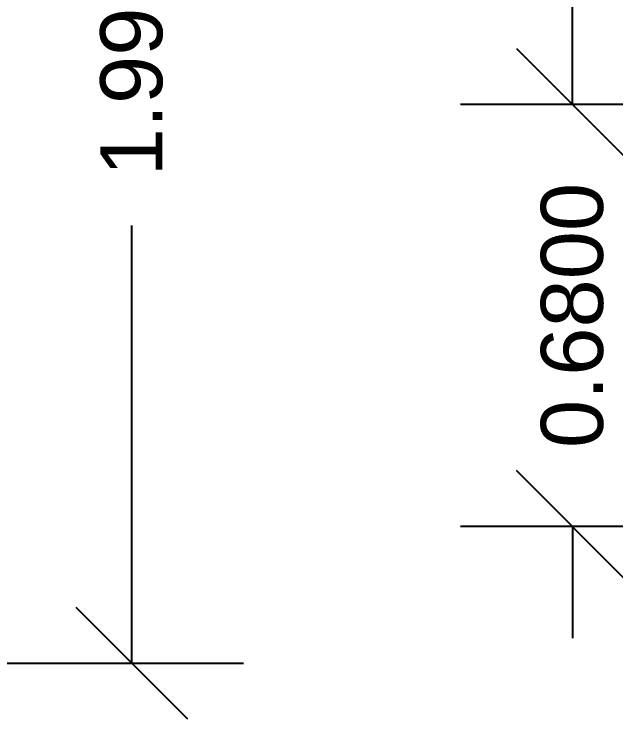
# Model space of a CAD drawing. Header units: inches. Extents: x 16.4 to 39.1, y 11.1 to 26.9.
# Drawn here: x 24.82 to 25.79, y 19.505 to 20.64 of the extents above; entities that cross this region are included whole.
import ezdxf

# ---------------------------------------------------------------- set-up
doc = ezdxf.new("R2010")
doc.units = ezdxf.units.IN
doc.header["$MEASUREMENT"] = 0
doc.styles.get("Standard").update_dxf_attribs({"font": 'arial.ttf'})
doc.dimstyles.get("Standard").update_dxf_attribs({"dimtxt": 0.1, "dimasz": 0.18, "dimexe": 0.18, "dimexo": 0.0625, "dimgap": 0.09, "dimtad": 0, "dimtoh": 1, "dimdec": 4, "dimzin": 0, "dimdsep": 46, "dimtxsty": 'Standard', "dimblk": 'OBLIQUE', "dimcen": 0.09, "dimadec": 0, "dimazin": 0, "dimtfac": 1, "dimtdec": 4, "dimtofl": 0, "dimtmove": 0, "dimatfit": 3, "dimldrblk": 'OBLIQUE', "dimfxl": 1, "dimtolj": 1, "dimtzin": 0, "dimarcsym": 0})

# ---------------------------------------------------------------- blocks, each defined once
blk = doc.blocks.new('_Oblique')
at = {"color": 0, "linetype": 'ByBlock', "lineweight": -2}
blk.add_line((-0.5, -0.5), (0.5, 0.5), dxfattribs=at)
blk = doc.blocks.new('*D5')
at = {"color": 0, "lineweight": -2, "transparency": 16777216}
for p, q in [((24.7692, 21.5904), (25.1896, 21.5904)), ((25.0096, 21.5904), (25.0096, 20.8854)), ((25.0096, 19.5947), (25.0096, 20.2997)), ((24.7692, 19.5947), (25.1896, 19.5947))]:
    blk.add_line(p, q, dxfattribs=at)
at = {"layer": 'Defpoints', "color": 0, "lineweight": 9, "transparency": 16777216}
for p in [(24.7067, 21.5904), (25.0096, 21.5904), (24.7067, 19.5947)]:
    blk.add_point(p, dxfattribs=at)
at = {"color": 0, "lineweight": -2, "transparency": 16777216, "xscale": 0.18, "yscale": 0.18, "zscale": 0.18}
for p, rotation in [((25.0096, 21.5904), 90), ((25.0096, 19.5947), 270)]:
    blk.add_blockref('_Oblique', p, dxfattribs=dict(at, rotation=rotation))
at = {"color": 0, "lineweight": 9, "transparency": 16777216, "insert": (25.0096, 20.5925), "char_height": 0.1, "attachment_point": 5, "rotation": 90}
blk.add_mtext('\\A1;1.9957', dxfattribs=at)
blk = doc.blocks.new('*D16')
at = {"color": 0, "lineweight": -2, "transparency": 16777216}
for p, q in [((25.7195, 20.4947), (25.7195, 20.6747)), ((26.0524, 20.4947), (25.5395, 20.4947)), ((26.0524, 19.8147), (25.5395, 19.8147)), ((25.7195, 19.8147), (25.7195, 19.6347))]:
    blk.add_line(p, q, dxfattribs=at)
at = {"layer": 'Defpoints', "color": 0, "lineweight": 9, "transparency": 16777216}
for p in [(26.1149, 20.4947), (25.7195, 19.8147), (26.1149, 19.8147)]:
    blk.add_point(p, dxfattribs=at)
at = {"color": 0, "lineweight": -2, "transparency": 16777216, "xscale": 0.18, "yscale": 0.18, "zscale": 0.18}
for p, rotation in [((25.7195, 20.4947), 270), ((25.7195, 19.8147), 90)]:
    blk.add_blockref('_Oblique', p, dxfattribs=dict(at, rotation=rotation))
at = {"color": 0, "lineweight": 9, "transparency": 16777216, "insert": (25.7195, 20.1547), "char_height": 0.1, "attachment_point": 5, "rotation": 90}
blk.add_mtext('\\A1;0.6800', dxfattribs=at)

msp = doc.modelspace()

# ---------------------------------------------------------------- dimensions: what is measured, and where the dimension line sits
at = {"color": 41, "lineweight": 9, "true_color": 0xf4ee51}
for base, p1, p2, picture, middle in [((25.00957, 21.59037), (24.70672, 19.59468), (24.70672, 21.59037), '*D5', (25.00957, 20.59252)), ((25.7195, 19.81468), (26.11486, 20.49468), (26.11486, 19.81468), '*D16', (25.7195, 20.15468))]:
    dim = msp.add_linear_dim(base=base, p1=p1, p2=p2, angle=90, dimstyle='Standard', dxfattribs=at)
    dim.commit()
    dim.dimension.update_dxf_attribs({"geometry": picture, "text_midpoint": middle})

doc.saveas('drawing.dxf')
